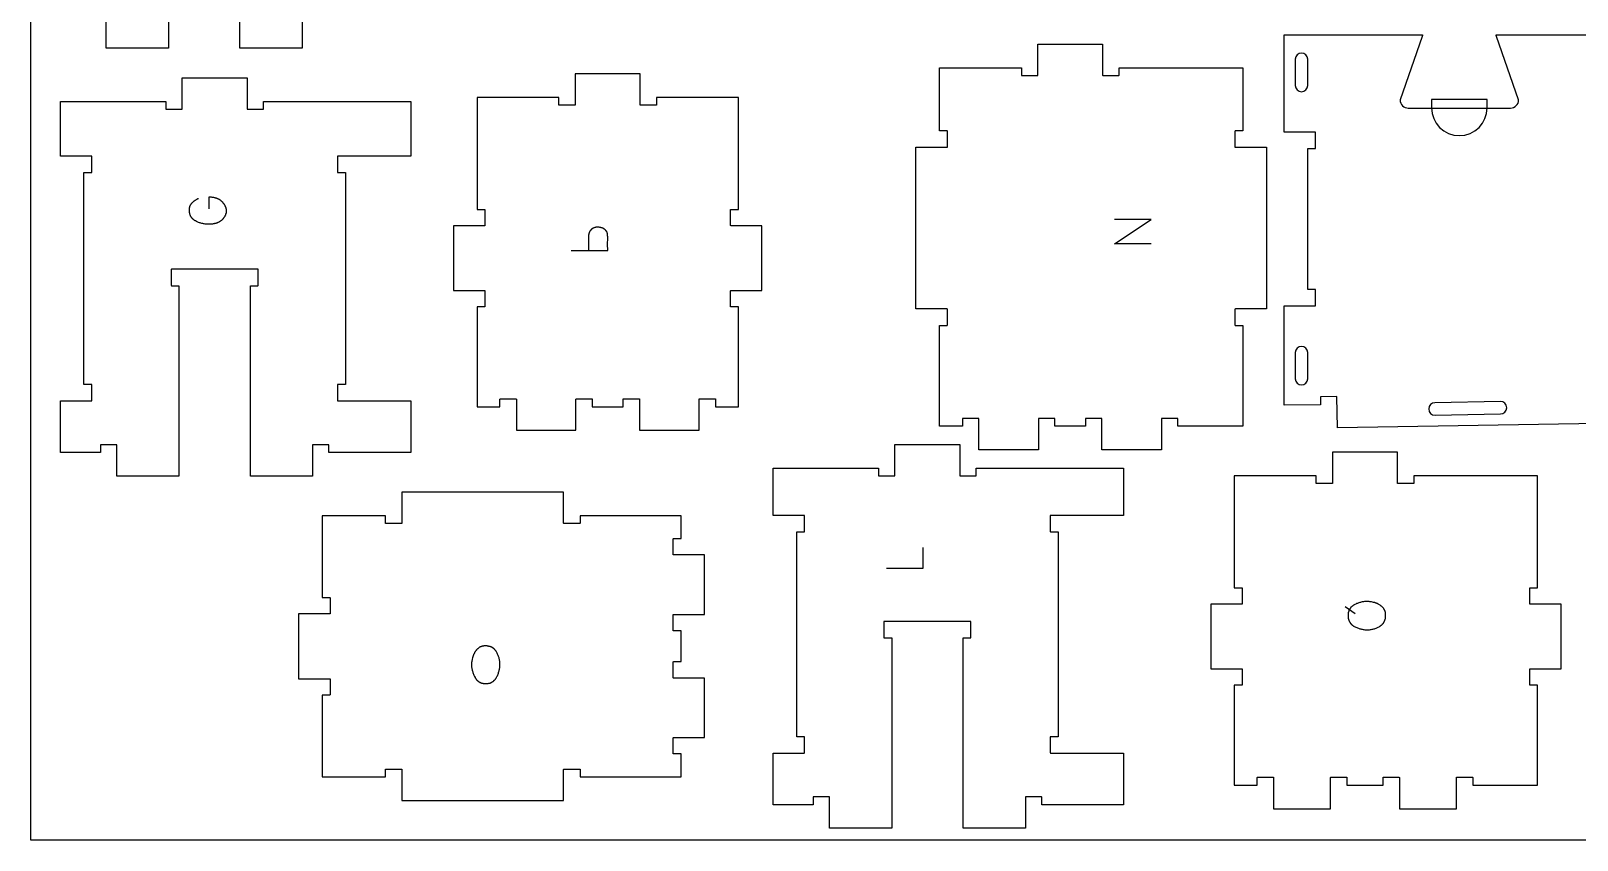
# Model space of a CAD drawing. Header units: millimetres. Extents: x -1220 to 1220, y -1270 to 1270.
# Drawn here: x -1220 to -40, y 50 to 668 of the extents above; entities that cross this region are included whole.
import ezdxf

# ---------------------------------------------------------------- set-up
doc = ezdxf.new("R2010")
doc.units = ezdxf.units.MM
for name, color, linetype, true_color in [('0_SHEET_SPRUCEPLY_2440X122', 1, 'Continuous', 0xff0000), ('1_ANYTOOL_1MMDEEP_LABELS_S', 2, 'Continuous', 0xffff00), ('3_ANYTOOL_CUTTHROUGH_INSID', 4, 'Continuous', 0x00ffff), ('4_ANYTOOL_CUTTHROUGH_OUTSI', 5, 'Continuous', 0x0000ff), ('5_ANYTOOL_HALF_MILL_9MM_IN', 3, 'Continuous', 0x00ff00)]:
    doc.layers.add(name, color=color, linetype=linetype, true_color=true_color)

msp = doc.modelspace()

# ---------------------------------------------------------------- linework, layer by layer
at = {"layer": '0_SHEET_SPRUCEPLY_2440X122'}
msp.add_lwpolyline([(1220, 1270), (1220, 50), (-1220, 50), (-1220, 1270)], close=True, dxfattribs=at)
at = {"layer": '1_ANYTOOL_1MMDEEP_LABELS_S'}
for points in [[(-1083.9, 532.2), (-1083.9, 541.3), (-1083.1, 541.3), (-1082.7, 541.3), (-1082.4, 541.3), (-1082, 541.2), (-1081.6, 541.2), (-1081.3, 541.1), (-1080.9, 541.1), (-1080.6, 541), (-1080.2, 540.9), (-1079.9, 540.9), (-1079.6, 540.8), (-1079.3, 540.7), (-1079, 540.6), (-1078.7, 540.5), (-1078.4, 540.4), (-1078.1, 540.3), (-1077.8, 540.2), (-1077.5, 540), (-1077.2, 539.9), (-1076.9, 539.8), (-1076.7, 539.6), (-1076.4, 539.5), (-1076.1, 539.3), (-1075.9, 539.2), (-1075.7, 539), (-1075.4, 538.8), (-1075.2, 538.6), (-1075, 538.5), (-1074.7, 538.3), (-1074.5, 538.1), (-1074.3, 537.9), (-1073.9, 537.5), (-1073.7, 537.2), (-1073.6, 537), (-1073.4, 536.8), (-1073.2, 536.6), (-1073, 536.4), (-1072.9, 536.2), (-1072.7, 536), (-1072.6, 535.8), (-1072.4, 535.5), (-1072.3, 535.3), (-1072.2, 535.1), (-1072.1, 534.9), (-1072, 534.7), (-1071.9, 534.4), (-1071.8, 534.2), (-1071.7, 534), (-1071.6, 533.8), (-1071.5, 533.5), (-1071.4, 533.3), (-1071.3, 533.1), (-1071.3, 532.8), (-1071.2, 532.6), (-1071.2, 532.4), (-1071.1, 532.1), (-1071.1, 531.9), (-1071.1, 531.7), (-1071, 531.4), (-1071, 531.2), (-1071, 530.9), (-1071, 530.7), (-1071, 530.5), (-1071, 530.2), (-1071, 530), (-1071, 529.7), (-1071.1, 529.5), (-1071.1, 529.3), (-1071.1, 529), (-1071.2, 528.8), (-1071.2, 528.6), (-1071.3, 528.3), (-1071.4, 528.1), (-1071.4, 527.9), (-1071.5, 527.7), (-1071.6, 527.4), (-1071.7, 527.2), (-1071.8, 527), (-1071.9, 526.8), (-1072, 526.6), (-1072.1, 526.3), (-1072.3, 526.1), (-1072.4, 525.9), (-1072.5, 525.7), (-1072.7, 525.5), (-1072.8, 525.3), (-1073, 525.1), (-1073.2, 524.8), (-1073.3, 524.6), (-1073.5, 524.4), (-1073.7, 524.2), (-1073.9, 524), (-1074.1, 523.8), (-1074.3, 523.6), (-1074.5, 523.4), (-1074.7, 523.2), (-1074.9, 523.1), (-1075.2, 522.9), (-1075.4, 522.7), (-1075.7, 522.5), (-1075.9, 522.4), (-1076.2, 522.2), (-1076.4, 522.1), (-1076.7, 521.9), (-1077, 521.8), (-1077.3, 521.7), (-1077.6, 521.6), (-1077.9, 521.4), (-1078.2, 521.3), (-1078.5, 521.2), (-1078.8, 521.1), (-1079.2, 521), (-1079.5, 521), (-1079.9, 520.9), (-1080.2, 520.8), (-1080.6, 520.7), (-1080.9, 520.7), (-1081.3, 520.6), (-1081.7, 520.6), (-1082.1, 520.5), (-1082.9, 520.5), (-1083.7, 520.4), (-1084.6, 520.4), (-1085.2, 520.4), (-1085.8, 520.5), (-1086.5, 520.5), (-1087.1, 520.6), (-1087.7, 520.7), (-1088.3, 520.8), (-1088.9, 520.9), (-1089.5, 521), (-1090.2, 521.2), (-1090.8, 521.4), (-1091.4, 521.6), (-1092, 521.8), (-1092.6, 522.1), (-1093.1, 522.3), (-1093.7, 522.6), (-1094.3, 522.9), (-1094.6, 523.1), (-1094.9, 523.2), (-1095.2, 523.4), (-1095.4, 523.6), (-1095.7, 523.8), (-1095.8, 523.9), (-1095.9, 524), (-1096, 524.1), (-1096.2, 524.2), (-1096.3, 524.3), (-1096.4, 524.4), (-1096.5, 524.5), (-1096.6, 524.6), (-1096.7, 524.7), (-1096.8, 524.8), (-1096.9, 524.9), (-1097, 525), (-1097.1, 525.2), (-1097.2, 525.3), (-1097.3, 525.4), (-1097.4, 525.5), (-1097.5, 525.6), (-1097.5, 525.8), (-1097.6, 525.9), (-1097.7, 526), (-1097.8, 526.1), (-1097.9, 526.3), (-1097.9, 526.4), (-1098, 526.5), (-1098.1, 526.7), (-1098.1, 526.8), (-1098.2, 527), (-1098.3, 527.1), (-1098.3, 527.2), (-1098.4, 527.4), (-1098.4, 527.5), (-1098.5, 527.7), (-1098.6, 528), (-1098.7, 528.3), (-1098.7, 528.6), (-1098.8, 528.9), (-1098.9, 529.2), (-1098.9, 529.6), (-1099, 529.9), (-1099, 530.3), (-1099, 530.6), (-1099, 531), (-1099, 531.3), (-1099, 531.6), (-1099, 531.8), (-1099, 532), (-1099, 532.2), (-1099, 532.4), (-1099, 532.6), (-1098.9, 532.8), (-1098.9, 532.9), (-1098.9, 533.1), (-1098.8, 533.3), (-1098.8, 533.5), (-1098.7, 533.7), (-1098.7, 533.9), (-1098.6, 534), (-1098.6, 534.2), (-1098.5, 534.4), (-1098.4, 534.6), (-1098.4, 534.7), (-1098.3, 534.9), (-1098.2, 535), (-1098.1, 535.2), (-1098, 535.4), (-1097.9, 535.5), (-1097.8, 535.7), (-1097.7, 535.8), (-1097.6, 536), (-1097.5, 536.1), (-1097.4, 536.2), (-1097.3, 536.4), (-1097.2, 536.5), (-1097.1, 536.7), (-1096.9, 536.8), (-1096.4, 537.3), (-1096.1, 537.6), (-1095.8, 537.8), (-1095.5, 538), (-1095.3, 538.3), (-1095, 538.5), (-1094.7, 538.7), (-1094.4, 538.9), (-1094.1, 539.1), (-1093.7, 539.3), (-1093.4, 539.5), (-1093.1, 539.7), (-1092.8, 539.9), (-1092.5, 540.1), (-1092.1, 540.2)], [(-365, 505.4), (-393, 505.4), (-365, 524.1), (-393, 524.1)], [(-807.7, 500.4), (-779.7, 500.4), (-779.8, 505.1), (-779.7, 509.8), (-779.7, 510.8), (-779.8, 511.6), (-779.8, 512), (-779.8, 512.3), (-779.8, 512.6), (-779.9, 512.7), (-779.9, 513), (-779.9, 513.1), (-779.9, 513.2), (-780, 513.3), (-780, 513.4), (-780, 513.5), (-780.1, 513.7), (-780.1, 513.8), (-780.1, 513.9), (-780.2, 514), (-780.2, 514.1), (-780.2, 514.2), (-780.3, 514.3), (-780.3, 514.4), (-780.4, 514.5), (-780.4, 514.6), (-780.5, 514.7), (-780.5, 514.8), (-780.6, 514.9), (-780.7, 515), (-780.7, 515.1), (-780.8, 515.2), (-780.9, 515.2), (-780.9, 515.3), (-781, 515.4), (-781.1, 515.5), (-781.2, 515.6), (-781.2, 515.7), (-781.3, 515.8), (-781.4, 515.9), (-781.5, 515.9), (-781.7, 516.2), (-781.9, 516.3), (-782.1, 516.5), (-782.3, 516.6), (-782.5, 516.8), (-782.6, 516.9), (-782.8, 517), (-783, 517.1), (-783.2, 517.3), (-783.4, 517.4), (-783.6, 517.5), (-783.8, 517.5), (-784.1, 517.6), (-784.3, 517.7), (-784.5, 517.8), (-784.7, 517.8), (-784.9, 517.9), (-785.2, 517.9), (-785.7, 518), (-786.2, 518.1), (-787, 518.2), (-787.1, 518.2), (-787.2, 518.2), (-787.3, 518.2), (-787.3, 518.2), (-787.4, 518.2), (-787.5, 518.2), (-787.7, 518.2), (-787.9, 518.2), (-788, 518.2), (-788.2, 518.2), (-788.4, 518.2), (-788.6, 518.1), (-788.7, 518.1), (-788.9, 518.1), (-789.1, 518), (-789.3, 518), (-789.5, 517.9), (-790, 517.7), (-790.2, 517.6), (-790.4, 517.6), (-790.5, 517.5), (-790.6, 517.5), (-790.7, 517.4), (-790.9, 517.4), (-791, 517.3), (-791.1, 517.2), (-791.2, 517.2), (-791.3, 517.1), (-791.5, 517), (-791.6, 516.9), (-791.7, 516.9), (-791.8, 516.8), (-791.9, 516.7), (-792, 516.6), (-792.1, 516.6), (-792.2, 516.5), (-792.3, 516.4), (-792.4, 516.3), (-792.5, 516.2), (-792.6, 516.1), (-792.6, 516), (-792.7, 515.9), (-792.8, 515.8), (-792.9, 515.7), (-793, 515.6), (-793, 515.5), (-793.1, 515.4), (-793.2, 515.3), (-793.3, 515.2), (-793.3, 515.1), (-793.4, 515), (-793.5, 514.9), (-793.5, 514.8), (-793.6, 514.6), (-793.6, 514.5), (-793.7, 514.4), (-793.8, 514.3), (-793.8, 514.1), (-793.9, 514), (-793.9, 513.9), (-793.9, 513.8), (-794, 513.6), (-794, 513.5), (-794.1, 513.4), (-794.1, 513.2), (-794.2, 512.9), (-794.2, 512.6), (-794.3, 512.3), (-794.3, 512), (-794.4, 511.7), (-794.4, 511.4), (-794.4, 511.1), (-794.5, 500.4)], [(-566.9, 257.6), (-538.9, 257.6), (-538.9, 273.5)], [(-216.8, 228.4), (-209.3, 223)]]:
    msp.add_lwpolyline(points, dxfattribs=at)
for points in [[(-186, 221.9), (-186, 222.2), (-186, 222.6), (-186, 222.9), (-186, 223.1), (-186, 223.2), (-186.1, 223.4), (-186.1, 223.6), (-186.1, 223.7), (-186.1, 223.9), (-186.2, 224), (-186.2, 224.2), (-186.3, 224.3), (-186.3, 224.5), (-186.3, 224.6), (-186.4, 224.8), (-186.4, 224.9), (-186.5, 225.1), (-186.6, 225.2), (-186.6, 225.3), (-186.7, 225.5), (-186.7, 225.6), (-186.8, 225.7), (-186.9, 225.9), (-186.9, 226), (-187, 226.1), (-187.1, 226.3), (-187.2, 226.4), (-187.3, 226.5), (-187.5, 226.9), (-187.7, 227.1), (-187.9, 227.4), (-188.1, 227.6), (-188.3, 227.8), (-188.5, 228), (-188.7, 228.2), (-188.9, 228.4), (-189.1, 228.6), (-189.3, 228.8), (-189.6, 229), (-189.8, 229.2), (-190.1, 229.4), (-190.3, 229.5), (-190.6, 229.7), (-191.1, 230), (-191.4, 230.2), (-191.6, 230.3), (-191.9, 230.4), (-192.2, 230.6), (-192.5, 230.7), (-192.8, 230.8), (-193.1, 230.9), (-193.4, 231.1), (-193.7, 231.2), (-194, 231.3), (-194.3, 231.4), (-194.6, 231.4), (-194.9, 231.5), (-195.2, 231.6), (-196.1, 231.8), (-196.8, 231.9), (-197.4, 232.1), (-198, 232.1), (-198.6, 232.2), (-199.2, 232.2), (-199.8, 232.3), (-200.4, 232.3), (-201, 232.3), (-201.6, 232.2), (-202.2, 232.2), (-202.8, 232.1), (-203.4, 232), (-204, 231.9), (-204.6, 231.8), (-205.2, 231.6), (-205.8, 231.5), (-206.4, 231.3), (-207, 231.1), (-207.6, 230.8), (-208.2, 230.6), (-208.8, 230.3), (-209.4, 230), (-210, 229.7), (-210.2, 229.5), (-210.5, 229.4), (-210.8, 229.2), (-211.1, 229), (-211.3, 228.8), (-211.6, 228.6), (-211.8, 228.4), (-212, 228.2), (-212.1, 228.1), (-212.3, 228), (-212.4, 227.9), (-212.5, 227.8), (-212.6, 227.7), (-212.7, 227.6), (-212.8, 227.5), (-212.9, 227.3), (-212.9, 227.2), (-213, 227.1), (-213.1, 227), (-213.2, 226.9), (-213.3, 226.7), (-213.4, 226.6), (-213.4, 226.5), (-213.5, 226.4), (-213.6, 226.2), (-213.7, 226.1), (-213.7, 226), (-213.8, 225.9), (-213.9, 225.7), (-213.9, 225.6), (-214, 225.5), (-214, 225.3), (-214.1, 225.2), (-214.1, 225), (-214.2, 224.9), (-214.2, 224.7), (-214.3, 224.5), (-214.4, 224.2), (-214.5, 223.9), (-214.5, 223.5), (-214.6, 223.2), (-214.6, 222.9), (-214.7, 222.6), (-214.7, 222.2), (-214.7, 221.9), (-214.7, 221.6), (-214.7, 221.2), (-214.7, 220.9), (-214.7, 220.5), (-214.6, 220.2), (-214.6, 219.8), (-214.5, 219.5), (-214.5, 219.2), (-214.4, 218.9), (-214.3, 218.6), (-214.2, 218.3), (-214.2, 218.1), (-214.1, 218), (-214.1, 217.8), (-214, 217.7), (-214, 217.5), (-213.9, 217.4), (-213.9, 217.3), (-213.8, 217.1), (-213.7, 217), (-213.6, 216.9), (-213.6, 216.7), (-213.5, 216.6), (-213.4, 216.5), (-213.3, 216.3), (-213.3, 216.2), (-213.2, 216.1), (-213.1, 216), (-213, 215.8), (-212.9, 215.7), (-212.8, 215.6), (-212.7, 215.5), (-212.6, 215.4), (-212.5, 215.3), (-212.4, 215.1), (-212.3, 215), (-212.2, 214.9), (-212.1, 214.8), (-212, 214.7), (-211.9, 214.6), (-211.8, 214.5), (-211.5, 214.3), (-211.3, 214.1), (-211, 213.9), (-210.7, 213.7), (-210.5, 213.5), (-210.2, 213.4), (-209.9, 213.2), (-209.3, 212.9), (-208.7, 212.6), (-208.1, 212.3), (-207.4, 212.1), (-206.8, 211.9), (-206.2, 211.6), (-205.6, 211.5), (-205, 211.3), (-204.4, 211.1), (-203.8, 211), (-203.2, 210.9), (-202.6, 210.8), (-202, 210.7), (-201.4, 210.7), (-200.8, 210.7), (-200.2, 210.6), (-199.5, 210.7), (-198.9, 210.7), (-198.2, 210.7), (-197.6, 210.8), (-197, 210.9), (-196.4, 211), (-195.7, 211.2), (-195.1, 211.3), (-194.5, 211.5), (-193.9, 211.7), (-193.3, 211.9), (-192.8, 212.2), (-192.2, 212.4), (-191.6, 212.7), (-191, 213), (-190.5, 213.3), (-190.2, 213.5), (-189.9, 213.7), (-189.7, 213.9), (-189.4, 214.1), (-189.2, 214.3), (-188.9, 214.5), (-188.7, 214.7), (-188.5, 214.9), (-188.4, 215), (-188.3, 215.1), (-188.2, 215.2), (-188.1, 215.3), (-188, 215.4), (-187.9, 215.6), (-187.8, 215.7), (-187.7, 215.8), (-187.6, 215.9), (-187.5, 216), (-187.5, 216.2), (-187.4, 216.3), (-187.3, 216.4), (-187.2, 216.6), (-187.2, 216.7), (-187.1, 216.8), (-187, 217), (-186.9, 217.1), (-186.8, 217.4), (-186.7, 217.7), (-186.6, 217.9), (-186.5, 218.2), (-186.4, 218.5), (-186.3, 218.8), (-186.2, 219.2), (-186.2, 219.5), (-186.1, 219.8), (-186.1, 220.1), (-186, 220.5), (-186, 220.8), (-186, 221.2), (-186, 221.5)], [(-873.2, 198.3), (-873.6, 198.3), (-873.9, 198.3), (-874.3, 198.3), (-874.4, 198.3), (-874.6, 198.2), (-874.8, 198.2), (-874.9, 198.2), (-875.1, 198.2), (-875.2, 198.1), (-875.4, 198.1), (-875.5, 198.1), (-875.7, 198), (-875.8, 198), (-876, 197.9), (-876.1, 197.9), (-876.3, 197.8), (-876.4, 197.8), (-876.6, 197.7), (-876.7, 197.7), (-876.8, 197.6), (-877, 197.5), (-877.1, 197.5), (-877.2, 197.4), (-877.4, 197.3), (-877.5, 197.3), (-877.6, 197.2), (-877.8, 197.1), (-877.9, 197), (-878.2, 196.8), (-878.5, 196.6), (-878.7, 196.4), (-878.9, 196.2), (-879.2, 196), (-879.4, 195.8), (-879.6, 195.6), (-879.8, 195.4), (-880, 195.2), (-880.2, 194.9), (-880.4, 194.7), (-880.5, 194.5), (-880.7, 194.2), (-880.9, 194), (-881, 193.7), (-881.4, 193.2), (-881.5, 192.9), (-881.7, 192.6), (-881.8, 192.4), (-881.9, 192.1), (-882.1, 191.8), (-882.2, 191.5), (-882.3, 191.2), (-882.4, 190.9), (-882.5, 190.6), (-882.6, 190.3), (-882.7, 190), (-882.8, 189.7), (-882.9, 189.4), (-883, 189.1), (-883.2, 188.1), (-883.3, 187.5), (-883.4, 186.9), (-883.5, 186.3), (-883.6, 185.6), (-883.6, 185), (-883.6, 184.4), (-883.6, 183.8), (-883.6, 183.3), (-883.6, 182.7), (-883.6, 182.1), (-883.5, 181.5), (-883.4, 180.9), (-883.3, 180.3), (-883.1, 179.7), (-883, 179.1), (-882.8, 178.5), (-882.6, 177.9), (-882.4, 177.3), (-882.2, 176.7), (-881.9, 176.1), (-881.7, 175.5), (-881.4, 174.9), (-881, 174.3), (-880.9, 174), (-880.7, 173.8), (-880.5, 173.5), (-880.4, 173.2), (-880.2, 173), (-880, 172.7), (-879.8, 172.5), (-879.6, 172.2), (-879.5, 172.1), (-879.4, 172), (-879.3, 171.9), (-879.1, 171.8), (-879, 171.7), (-878.9, 171.6), (-878.8, 171.5), (-878.7, 171.4), (-878.6, 171.3), (-878.5, 171.2), (-878.3, 171.2), (-878.2, 171.1), (-878.1, 171), (-878, 170.9), (-877.9, 170.8), (-877.7, 170.8), (-877.6, 170.7), (-877.5, 170.6), (-877.3, 170.5), (-877.2, 170.5), (-877.1, 170.4), (-876.9, 170.4), (-876.8, 170.3), (-876.7, 170.2), (-876.5, 170.2), (-876.4, 170.1), (-876.2, 170.1), (-876.1, 170), (-875.8, 169.9), (-875.5, 169.9), (-875.2, 169.8), (-874.9, 169.7), (-874.6, 169.7), (-874.3, 169.6), (-873.9, 169.6), (-873.6, 169.6), (-873.3, 169.6), (-872.9, 169.6), (-872.6, 169.6), (-872.2, 169.6), (-871.9, 169.6), (-871.5, 169.6), (-871.2, 169.7), (-870.9, 169.7), (-870.6, 169.8), (-870.2, 169.9), (-869.9, 170), (-869.6, 170), (-869.5, 170.1), (-869.3, 170.1), (-869.2, 170.2), (-869, 170.2), (-868.9, 170.3), (-868.8, 170.4), (-868.6, 170.4), (-868.5, 170.5), (-868.4, 170.6), (-868.2, 170.6), (-868.1, 170.7), (-868, 170.8), (-867.8, 170.9), (-867.7, 170.9), (-867.6, 171), (-867.4, 171.1), (-867.3, 171.2), (-867.2, 171.3), (-867.1, 171.4), (-867, 171.5), (-866.8, 171.6), (-866.7, 171.7), (-866.6, 171.8), (-866.5, 171.9), (-866.4, 172), (-866.3, 172.1), (-866.2, 172.2), (-866.1, 172.3), (-866, 172.4), (-865.9, 172.5), (-865.6, 172.8), (-865.5, 173), (-865.3, 173.3), (-865.1, 173.5), (-864.9, 173.8), (-864.7, 174.1), (-864.6, 174.4), (-864.3, 175), (-864, 175.6), (-863.7, 176.2), (-863.4, 176.8), (-863.2, 177.4), (-863, 178), (-862.8, 178.7), (-862.6, 179.3), (-862.5, 179.9), (-862.4, 180.5), (-862.3, 181.1), (-862.2, 181.7), (-862.1, 182.3), (-862, 182.9), (-862, 183.5), (-862, 184.1), (-862, 184.8), (-862, 185.4), (-862.1, 186.1), (-862.2, 186.7), (-862.3, 187.3), (-862.4, 187.9), (-862.5, 188.5), (-862.7, 189.1), (-862.9, 189.8), (-863, 190.3), (-863.3, 190.9), (-863.5, 191.5), (-863.8, 192.1), (-864.1, 192.7), (-864.4, 193.2), (-864.7, 193.8), (-864.9, 194.1), (-865, 194.4), (-865.2, 194.6), (-865.4, 194.9), (-865.6, 195.1), (-865.8, 195.3), (-866, 195.6), (-866.2, 195.8), (-866.3, 195.9), (-866.5, 196), (-866.6, 196.1), (-866.7, 196.2), (-866.8, 196.3), (-866.9, 196.4), (-867, 196.5), (-867.2, 196.6), (-867.3, 196.7), (-867.4, 196.7), (-867.5, 196.8), (-867.7, 196.9), (-867.8, 197), (-867.9, 197.1), (-868, 197.1), (-868.2, 197.2), (-868.3, 197.3), (-868.5, 197.3), (-868.7, 197.5), (-869, 197.6), (-869.3, 197.7), (-869.6, 197.8), (-869.9, 197.9), (-870.2, 198), (-870.5, 198), (-870.8, 198.1), (-871.2, 198.2), (-871.5, 198.2), (-871.8, 198.3), (-872.2, 198.3), (-872.5, 198.3), (-872.9, 198.3)]]:
    msp.add_lwpolyline(points, close=True, dxfattribs=at)
at = {"layer": '3_ANYTOOL_CUTTHROUGH_INSID'}
for points in [[(-255, 626.4, 1), (-245.5, 626.4), (-245.5, 646.4, 1), (-255, 646.4)], [(-255, 422.4), (-255, 402.4, 1), (-245.5, 402.4), (-245.5, 422.4, 1)], [(-98.3, 375.5, 1), (-98.4, 385), (-148.4, 384.1, 1), (-148.3, 374.6)]]:
    msp.add_lwpolyline(points, format="xyb", close=True, dxfattribs=at)
at = {"layer": '4_ANYTOOL_CUTTHROUGH_OUTSI'}
for points in [[(-1115, 800.5), (-1115, 655), (-1162.5, 655), (-1162.5, 678.8)], [(-1013, 678.8), (-1013, 655), (-1060.5, 655), (-1060.5, 800.5)]]:
    msp.add_lwpolyline(points, dxfattribs=at)
msp.add_lwpolyline([(-23.4, 368.3), (-222.8, 364.8), (-223.3, 388.5), (-223.3, 388.5, 0.414214), (-223.5, 388.8), (-235.5, 388.6, 0.414214), (-235.8, 388.3), (-235.7, 382.6), (-263.5, 382.1), (-263.5, 458.2), (-239.7, 458.2), (-239.7, 458.2, 0.414214), (-239.5, 458.4), (-239.5, 470.4, 0.414214), (-239.7, 470.7), (-245.5, 470.7), (-245.5, 578.2), (-239.7, 578.2), (-239.7, 578.2, 0.414214), (-239.5, 578.4), (-239.5, 590.4, 0.414214), (-239.7, 590.7), (-263.5, 590.7), (-263.5, 665.2), (-157.8, 665.2), (-157.8, 665.2, -0.061485), (-158.1, 663.8), (-175, 615.5, 0.084368), (-175, 615.4, 0.414214), (-168.7, 609.2), (-90.7, 609.2, 0.414214), (-84.5, 615.4, 0.084368), (-84.5, 615.5), (-101.4, 663.8, -0.061485), (-101.6, 665.2), (34.9, 665.2, 0.317837)], format="xyb", dxfattribs=at)
for points in [[(-295, 443.2), (-295, 366.1), (-344.5, 366.1), (-344.5, 371.8), (-344.5, 371.8, 0.414214), (-344.7, 372.1), (-356.7, 372.1, 0.414214), (-357, 371.8), (-357, 348.1), (-402.5, 348.1), (-402.5, 371.8), (-402.5, 371.8, 0.414214), (-402.7, 372.1), (-414.7, 372.1, 0.414214), (-415, 371.8), (-415, 366.1), (-438.5, 366.1), (-438.5, 371.8), (-438.5, 371.8, 0.414214), (-438.7, 372.1), (-450.7, 372.1, 0.414214), (-451, 371.8), (-451, 348.1), (-496.5, 348.1), (-496.5, 371.8), (-496.5, 371.8, 0.414214), (-496.7, 372.1), (-508.7, 372.1, 0.414214), (-509, 371.8), (-509, 366.1), (-526.5, 366.1), (-526.5, 443.2), (-520.7, 443.2), (-520.7, 443.2, 0.414214), (-520.5, 443.4), (-520.5, 455.4, 0.414214), (-520.7, 455.7), (-544.5, 455.7), (-544.5, 579.2), (-520.7, 579.2), (-520.7, 579.2, 0.414214), (-520.5, 579.4), (-520.5, 591.4, 0.414214), (-520.7, 591.7), (-526.5, 591.7), (-526.5, 640), (-464, 640), (-464, 634.2), (-464, 634.2, 0.414214), (-463.7, 634), (-451.7, 634, 0.414214), (-451.5, 634.2), (-451.5, 658), (-402, 658), (-402, 634.2), (-402, 634.2, 0.414214), (-401.7, 634), (-389.7, 634, 0.414214), (-389.5, 634.2), (-389.5, 640), (-295, 640), (-295, 591.7), (-300.7, 591.7), (-300.7, 591.7, 0.414214), (-301, 591.4), (-301, 579.4, 0.414214), (-300.7, 579.2), (-277, 579.2), (-277, 455.7), (-300.7, 455.7), (-300.7, 455.7, 0.414214), (-301, 455.4), (-301, 443.4, 0.414214), (-300.7, 443.2)], [(-1107, 473.5), (-1107, 328), (-1154.5, 328), (-1154.5, 351.8), (-1154.5, 351.8, 0.414214), (-1154.7, 352), (-1166.7, 352, 0.414214), (-1167, 351.8), (-1167, 346), (-1197.5, 346), (-1197.5, 385.5), (-1173.7, 385.5), (-1173.7, 385.5, 0.414214), (-1173.5, 385.8), (-1173.5, 397.8, 0.414214), (-1173.7, 398), (-1179.5, 398), (-1179.5, 560), (-1173.7, 560), (-1173.7, 560, 0.414214), (-1173.5, 560.2), (-1173.5, 572.2, 0.414214), (-1173.7, 572.5), (-1197.5, 572.5), (-1197.5, 614.3), (-1117, 614.3), (-1117, 608.5), (-1117, 608.5, 0.414214), (-1116.7, 608.3), (-1104.7, 608.3, 0.414214), (-1104.5, 608.5), (-1104.5, 632.3), (-1055, 632.3), (-1055, 608.5), (-1055, 608.5, 0.414214), (-1054.7, 608.3), (-1042.7, 608.3, 0.414214), (-1042.5, 608.5), (-1042.5, 614.3), (-930, 614.3), (-930, 572.5), (-985.7, 572.5), (-985.7, 572.5, 0.414214), (-986, 572.2), (-986, 560.2, 0.414214), (-985.7, 560), (-980, 560), (-980, 398), (-985.7, 398), (-985.7, 398, 0.414214), (-986, 397.8), (-986, 385.8, 0.414214), (-985.7, 385.5), (-930, 385.5), (-930, 346), (-992.5, 346), (-992.5, 351.8), (-992.5, 351.8, 0.414214), (-992.7, 352), (-1004.7, 352, 0.414214), (-1005, 351.8), (-1005, 328), (-1052.5, 328), (-1052.5, 473.5), (-1046.7, 473.5), (-1046.7, 473.5, 0.414214), (-1046.5, 473.8), (-1046.5, 485.8, 0.414214), (-1046.7, 486), (-1112.7, 486, 0.414214), (-1113, 485.8), (-1113, 473.8, 0.414214), (-1112.7, 473.5)], [(-879.5, 457.3), (-879.5, 381), (-862, 381), (-862, 386.8), (-862, 386.8, -0.414214), (-861.7, 387), (-849.7, 387, -0.414214), (-849.5, 386.8), (-849.5, 363), (-804, 363), (-804, 386.8), (-804, 386.8, -0.414214), (-803.7, 387), (-791.7, 387, -0.414214), (-791.5, 386.8), (-791.5, 381), (-768, 381), (-768, 386.8), (-768, 386.8, -0.414214), (-767.7, 387), (-755.7, 387, -0.414214), (-755.5, 386.8), (-755.5, 363), (-710, 363), (-710, 386.8), (-710, 386.8, -0.414214), (-709.7, 387), (-697.7, 387, -0.414214), (-697.5, 386.8), (-697.5, 381), (-680, 381), (-680, 457.3), (-685.7, 457.3), (-685.7, 457.3, -0.414214), (-686, 457.5), (-686, 469.5, -0.414214), (-685.7, 469.8), (-662, 469.8), (-662, 519.3), (-685.7, 519.3), (-685.7, 519.3, -0.414214), (-686, 519.5), (-686, 531.5, -0.414214), (-685.7, 531.8), (-680, 531.8), (-680, 617.3), (-742.5, 617.3), (-742.5, 611.6), (-742.5, 611.6, -0.414214), (-742.7, 611.3), (-754.7, 611.3, -0.414214), (-755, 611.6), (-755, 635.3), (-804.5, 635.3), (-804.5, 611.6), (-804.5, 611.6, -0.414214), (-804.7, 611.3), (-816.7, 611.3, -0.414214), (-817, 611.6), (-817, 617.3), (-879.5, 617.3), (-879.5, 531.8), (-873.7, 531.8), (-873.7, 531.8, -0.414214), (-873.5, 531.5), (-873.5, 519.5, -0.414214), (-873.7, 519.3), (-897.5, 519.3), (-897.5, 469.8), (-873.7, 469.8), (-873.7, 469.8, -0.414214), (-873.5, 469.5), (-873.5, 457.5, -0.414214), (-873.7, 457.3)], [(-563, 204.5), (-563, 59), (-610.5, 59), (-610.5, 82.8), (-610.5, 82.8, 0.414214), (-610.7, 83), (-622.7, 83, 0.414214), (-623, 82.8), (-623, 77), (-653.5, 77), (-653.5, 116.5), (-629.7, 116.5), (-629.7, 116.5, 0.414214), (-629.5, 116.8), (-629.5, 128.8, 0.414214), (-629.7, 129), (-635.5, 129), (-635.5, 285.5), (-629.7, 285.5), (-629.7, 285.5, 0.414214), (-629.5, 285.8), (-629.5, 297.8, 0.414214), (-629.7, 298), (-653.5, 298), (-653.5, 334.2), (-573, 334.2), (-573, 328.4), (-573, 328.4, 0.414214), (-572.7, 328.2), (-560.7, 328.2, 0.414214), (-560.5, 328.4), (-560.5, 352.2), (-511, 352.2), (-511, 328.4), (-511, 328.4, 0.414214), (-510.7, 328.2), (-498.7, 328.2, 0.414214), (-498.5, 328.4), (-498.5, 334.2), (-386, 334.2), (-386, 298), (-441.7, 298), (-441.7, 298, 0.414214), (-442, 297.8), (-442, 285.8, 0.414214), (-441.7, 285.5), (-436, 285.5), (-436, 129), (-441.7, 129), (-441.7, 129, 0.414214), (-442, 128.8), (-442, 116.8, 0.414214), (-441.7, 116.5), (-386, 116.5), (-386, 77), (-448.5, 77), (-448.5, 82.8), (-448.5, 82.8, 0.414214), (-448.7, 83), (-460.7, 83, 0.414214), (-461, 82.8), (-461, 59), (-508.5, 59), (-508.5, 204.5), (-502.7, 204.5), (-502.7, 204.5, 0.414214), (-502.5, 204.8), (-502.5, 216.8, 0.414214), (-502.7, 217), (-568.7, 217, 0.414214), (-569, 216.8), (-569, 204.8, 0.414214), (-568.7, 204.5)], [(-76, 168.5), (-76, 180.5, -0.414214), (-75.7, 180.8), (-52, 180.8), (-52, 230.3), (-75.7, 230.3), (-75.7, 230.3, -0.414214), (-76, 230.5), (-76, 242.5, -0.414214), (-75.7, 242.8), (-70, 242.8), (-70, 328.3), (-164.5, 328.3), (-164.5, 322.6), (-164.5, 322.6, -0.414214), (-164.7, 322.3), (-176.7, 322.3, -0.414214), (-177, 322.6), (-177, 346.3), (-226.5, 346.3), (-226.5, 322.6), (-226.5, 322.6, -0.414214), (-226.7, 322.3), (-238.7, 322.3, -0.414214), (-239, 322.6), (-239, 328.3), (-301.5, 328.3), (-301.5, 242.8), (-295.7, 242.8), (-295.7, 242.8, -0.414214), (-295.5, 242.5), (-295.5, 230.5, -0.414214), (-295.7, 230.3), (-319.5, 230.3), (-319.5, 180.8), (-295.7, 180.8), (-295.7, 180.8, -0.414214), (-295.5, 180.5), (-295.5, 168.5, -0.414214), (-295.7, 168.3), (-301.5, 168.3), (-301.5, 92), (-284, 92), (-284, 97.8), (-284, 97.8, -0.414214), (-283.7, 98), (-271.7, 98, -0.414214), (-271.5, 97.8), (-271.5, 74), (-228, 74), (-228, 97.8), (-228, 97.8, -0.414214), (-227.7, 98), (-215.7, 98, -0.414214), (-215.5, 97.8), (-215.5, 92), (-188, 92), (-188, 97.8), (-188, 97.8, -0.414214), (-187.7, 98), (-175.7, 98, -0.414214), (-175.5, 97.8), (-175.5, 74), (-132, 74), (-132, 97.8), (-132, 97.8, -0.414214), (-131.7, 98), (-119.7, 98, -0.414214), (-119.5, 97.8), (-119.5, 92), (-70, 92), (-70, 168.3), (-75.7, 168.3), (-75.7, 168.3, -0.414214)], [(-800.9, 98.3), (-723.8, 98.3), (-723.8, 115.8), (-729.5, 115.8), (-729.5, 115.8, -0.414214), (-729.8, 116), (-729.8, 128, -0.414214), (-729.5, 128.3), (-705.8, 128.3), (-705.8, 173.8), (-729.5, 173.8), (-729.5, 173.8, -0.414214), (-729.8, 174), (-729.8, 186, -0.414214), (-729.5, 186.3), (-723.8, 186.3), (-723.8, 209.8), (-729.5, 209.8), (-729.5, 209.8, -0.414214), (-729.8, 210), (-729.8, 222, -0.414214), (-729.5, 222.3), (-705.8, 222.3), (-705.8, 267.8), (-729.5, 267.8), (-729.5, 267.8, -0.414214), (-729.8, 268), (-729.8, 280, -0.414214), (-729.5, 280.3), (-723.8, 280.3), (-723.8, 297.8), (-800.9, 297.8), (-800.9, 292), (-800.9, 292, -0.414214), (-801.1, 291.8), (-813.1, 291.8, -0.414214), (-813.4, 292), (-813.4, 315.8), (-936.9, 315.8), (-936.9, 292), (-936.9, 292, -0.414214), (-937.1, 291.8), (-949.1, 291.8, -0.414214), (-949.4, 292), (-949.4, 297.8), (-997.7, 297.8), (-997.7, 235.3), (-991.9, 235.3), (-991.9, 235.3, -0.414214), (-991.7, 235), (-991.7, 223, -0.414214), (-991.9, 222.8), (-1015.7, 222.8), (-1015.7, 173.3), (-991.9, 173.3), (-991.9, 173.3, -0.414214), (-991.7, 173), (-991.7, 161, -0.414214), (-991.9, 160.8), (-997.7, 160.8), (-997.7, 98.3), (-949.4, 98.3), (-949.4, 104), (-949.4, 104, -0.414214), (-949.1, 104.3), (-937.1, 104.3, -0.414214), (-936.9, 104), (-936.9, 80.3), (-813.4, 80.3), (-813.4, 104), (-813.4, 104, -0.414214), (-813.1, 104.3), (-801.1, 104.3, -0.414214), (-800.9, 104)]]:
    msp.add_lwpolyline(points, format="xyb", close=True, dxfattribs=at)
at = {"layer": '5_ANYTOOL_HALF_MILL_9MM_IN'}
msp.add_lwpolyline([(-151, 609.4, 1), (-108.5, 609.4), (-108.5, 609.7), (-108.5, 615.7), (-151, 615.7), (-151, 609.7), (-151, 609.4)], format="xyb", close=True, dxfattribs=at)

doc.saveas('drawing.dxf')
